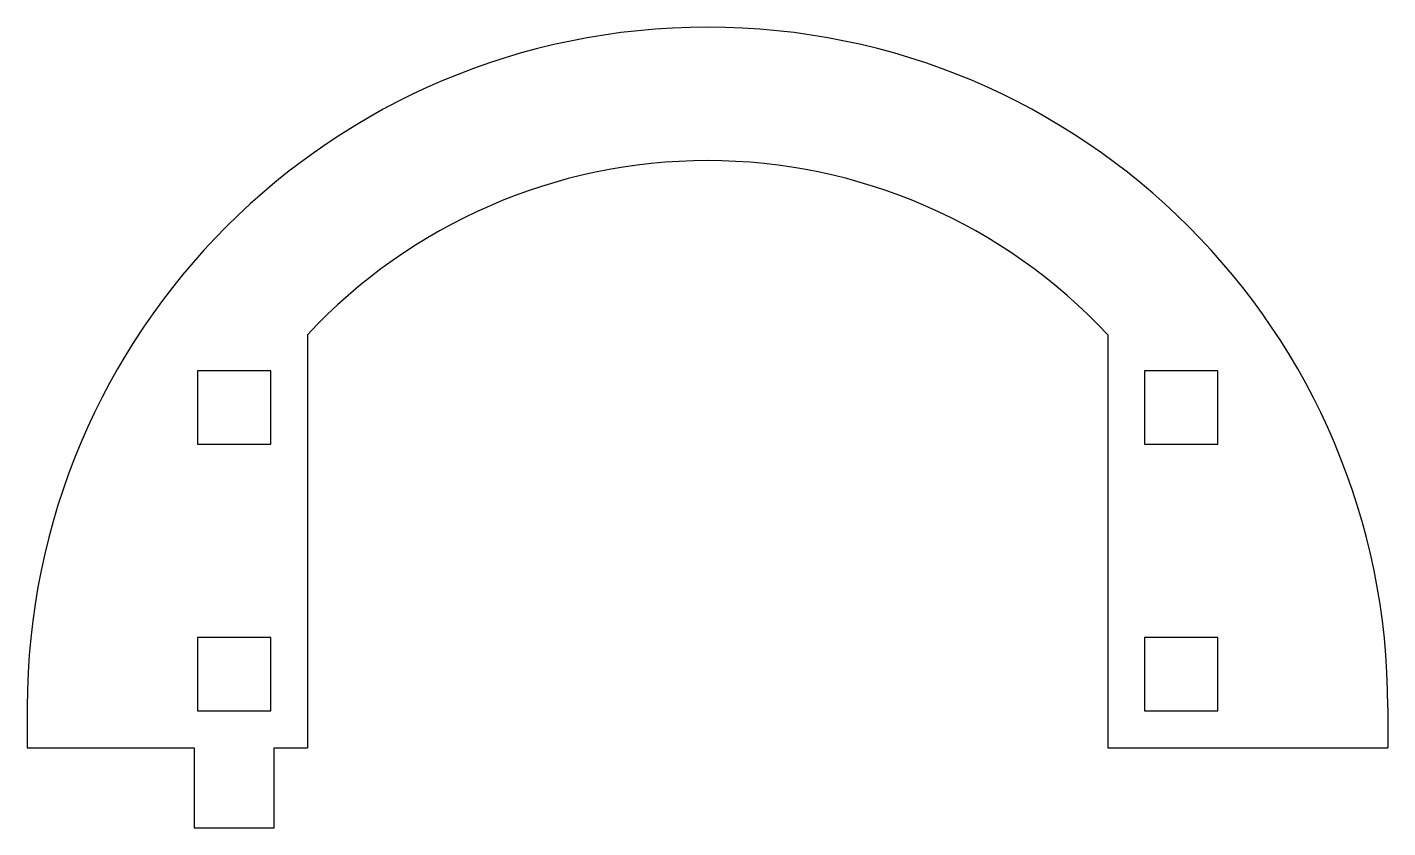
# Model space of a CAD drawing. Header units: millimetres. Extents: x 3322 to 3424, y 1251 to 1311.
import ezdxf

# ---------------------------------------------------------------- set-up
doc = ezdxf.new("R2010")
doc.units = ezdxf.units.MM

msp = doc.modelspace()

# ---------------------------------------------------------------- linework, layer by layer
for p, q in [((3342.53, 1287.82), (3342.53, 1256.88)), ((3402.53, 1287.82), (3402.53, 1256.88)), ((3321.53, 1259.88), (3321.53, 1256.88)), ((3423.53, 1259.88), (3423.53, 1256.88)), ((3321.53, 1256.88), (3334.03, 1256.88)), ((3413.53, 1256.88), (3423.53, 1256.88))]:
    msp.add_line(p, q)
for points in [[(3339.78, 1285.13), (3334.28, 1285.13), (3334.28, 1279.63), (3339.78, 1279.63)], [(3410.78, 1285.13), (3405.28, 1285.13), (3405.28, 1279.63), (3410.78, 1279.63)], [(3339.78, 1265.13), (3334.28, 1265.13), (3334.28, 1259.63), (3339.78, 1259.63)], [(3410.78, 1265.13), (3405.28, 1265.13), (3405.28, 1259.63), (3410.78, 1259.63)]]:
    msp.add_lwpolyline(points, close=True)
for points in [[(3334.03, 1256.88), (3334.03, 1250.88), (3340.03, 1250.88), (3340.03, 1256.88)], [(3340.03, 1256.88), (3342.53, 1256.88)], [(3402.53, 1256.88), (3413.53, 1256.88)]]:
    msp.add_lwpolyline(points)
for radius, start, end in [(51, 0, 180), (41, 42.9703, 137.0297)]:
    msp.add_arc((3372.53, 1259.88), radius, start, end)

doc.saveas('drawing.dxf')
